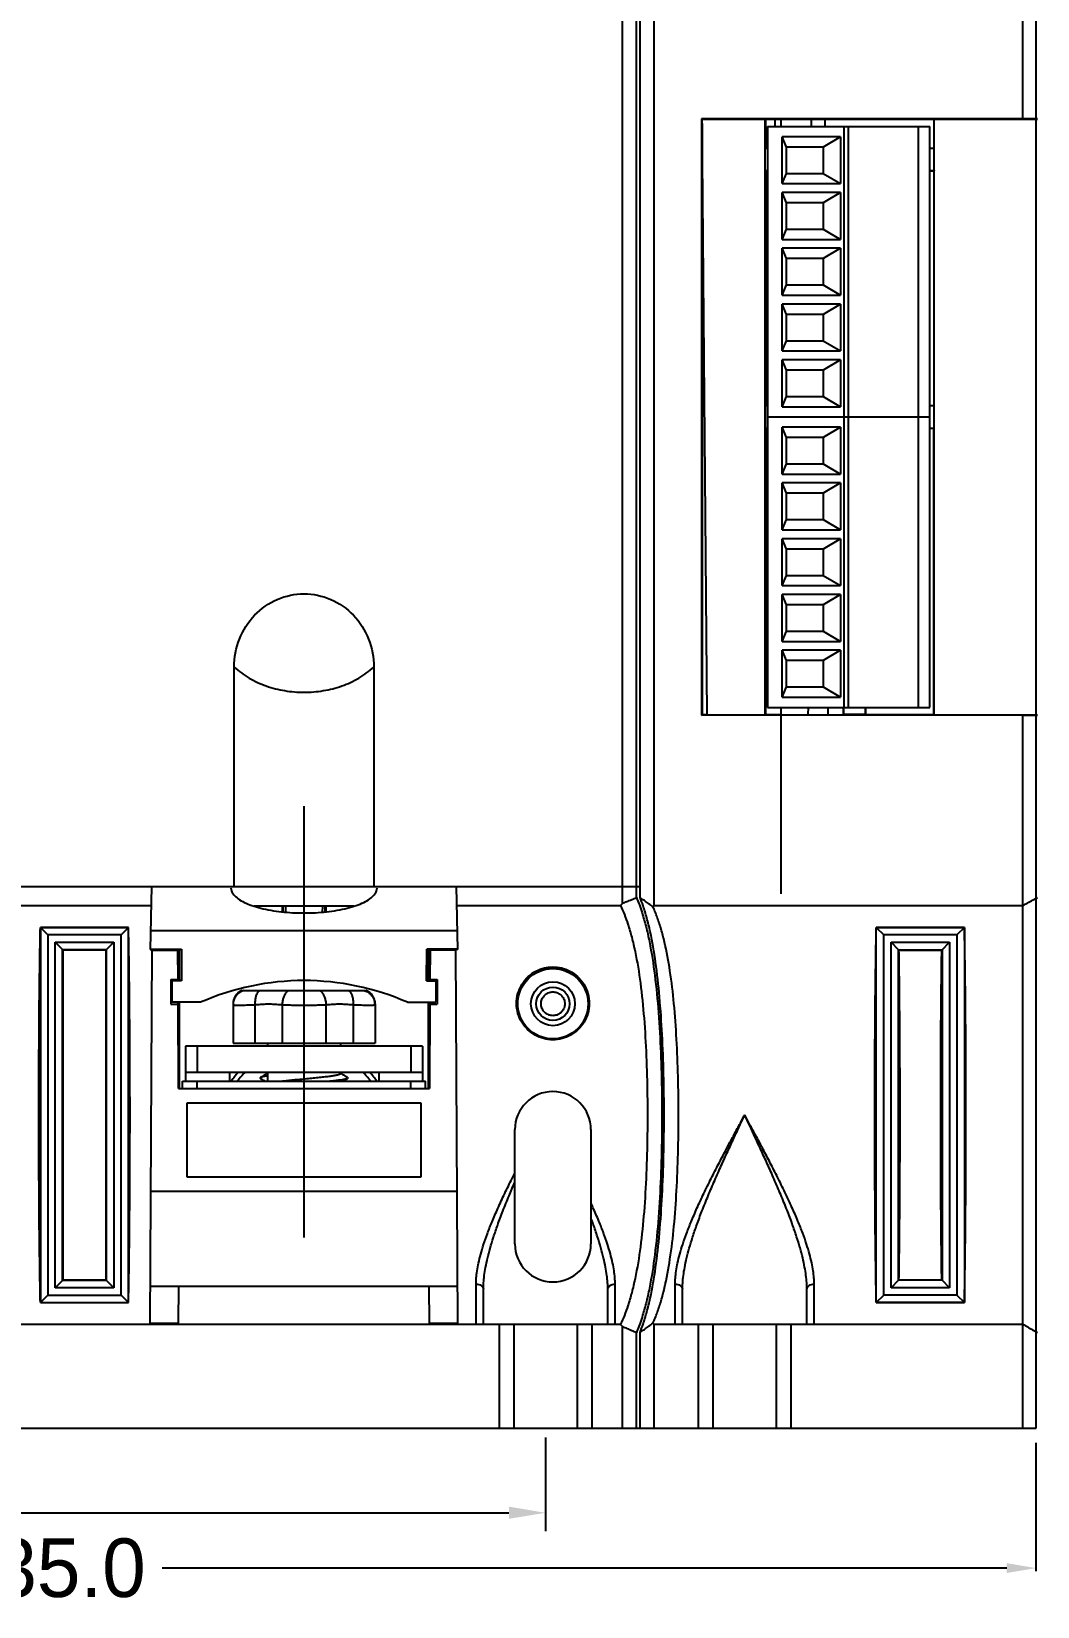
# Model space of a CAD drawing. Header units: millimetres. Extents: x 54 to 1685, y 68 to 1015.
# Drawn here: x 1233 to 1301.7, y 777.5 to 885.1 of the extents above; entities that cross this region are included whole.
import ezdxf
from ezdxf.lldxf.tags import DXFTag

# ---------------------------------------------------------------- set-up
doc = ezdxf.new("R2010")
doc.units = ezdxf.units.MM
doc.linetypes.add('DASHED2', pattern=[9.525, 6.35, -3.175])
doc.layers.add('2', color=6, linetype='Continuous')
doc.styles.get("Standard").update_dxf_attribs({"font": 'BareunDotumPro1.ttf'})
tags = doc.linetypes.add('CENTER', pattern=[2, 1.25, -0.25, 0.25, -0.25]).pattern_tags.tags
tags[10:11] = [DXFTag(74, 4), DXFTag(75, 0), DXFTag(340, '0'), DXFTag(46, 1.0), DXFTag(50, 0.0), DXFTag(44, 0.0), DXFTag(45, 0.0)]
tags[8:9] = [DXFTag(74, 4), DXFTag(75, 0), DXFTag(340, '0'), DXFTag(46, 1.0), DXFTag(50, 0.0), DXFTag(44, 0.0), DXFTag(45, 0.0)]
tags[6:7] = [DXFTag(74, 4), DXFTag(75, 0), DXFTag(340, '0'), DXFTag(46, 1.0), DXFTag(50, 0.0), DXFTag(44, 0.0), DXFTag(45, 0.0)]
tags[4:5] = [DXFTag(74, 4), DXFTag(75, 0), DXFTag(340, '0'), DXFTag(46, 1.0), DXFTag(50, 0.0), DXFTag(44, 0.0), DXFTag(45, 0.0)]
doc.dimstyles.new('ISO-25', dxfattribs={"dimtxt": 2.5, "dimasz": 2.5, "dimexe": 1.25, "dimexo": 0.625, "dimtad": 1, "dimtxsty": 'Standard', "dimcen": 2.5, "dimadec": 0, "dimazin": 0, "dimtfac": 1, "dimtmove": 0, "dimatfit": 3, "dimfxl": 0, "dimarcsym": 0})
doc.dimstyles.get("Standard").update_dxf_attribs({"dimtxt": 4, "dimasz": 2, "dimexe": 0.2, "dimexo": 1, "dimgap": 0.09, "dimtad": 0, "dimtoh": 1, "dimdec": 1, "dimzin": 0, "dimdsep": 46, "dimtxsty": 'Standard', "dimcen": -3, "dimadec": 0, "dimazin": 0, "dimtfac": 1, "dimtdec": 1, "dimtofl": 0, "dimtmove": 0, "dimatfit": 3, "dimfxl": 0, "dimtolj": 1, "dimtzin": 0, "dimarcsym": 0})

# ---------------------------------------------------------------- blocks, each defined once
blk = doc.blocks.new('*D21')
at = {"color": 0, "lineweight": -2}
for p, q in [((1166.6, 793.72), (1166.6, 779.97)), ((1301.6, 788.72), (1301.6, 779.97)), ((1168.6, 780.17), (1226.3, 780.17)), ((1299.6, 780.17), (1241.91, 780.17))]:
    blk.add_line(p, q, dxfattribs=at)
at = {"color": 0}
for points in [[(1168.6, 780.51), (1168.6, 779.84), (1166.6, 780.17)], [(1299.6, 779.84), (1299.6, 780.51), (1301.6, 780.17)]]:
    blk.add_solid(points, dxfattribs=at)
at = {"layer": 'Defpoints', "color": 0}
for p in [(1166.6, 794.72), (1301.6, 789.72), (1301.6, 780.17)]:
    blk.add_point(p, dxfattribs=at)
at = {"color": 0, "linetype": 'DASHED2', "insert": (1234.1, 780.17), "char_height": 4, "attachment_point": 5}
blk.add_mtext('\\A1;135.0', dxfattribs=at)
blk = doc.blocks.new('*D35')
at = {"color": 0, "lineweight": -2}
for p, q in [((1175.1, 789.1), (1175.1, 782.7)), ((1268.1, 789.1), (1268.1, 782.7)), ((1177.6, 783.95), (1265.6, 783.95))]:
    blk.add_line(p, q, dxfattribs=at)
at = {"color": 0}
for points in [[(1177.6, 784.37), (1177.6, 783.54), (1175.1, 783.95)], [(1265.6, 783.54), (1265.6, 784.37), (1268.1, 783.95)]]:
    blk.add_solid(points, dxfattribs=at)
at = {"layer": 'Defpoints', "color": 0}
for p in [(1175.1, 789.72), (1268.1, 789.72), (1268.1, 783.95)]:
    blk.add_point(p, dxfattribs=at)
at = {"color": 0, "linetype": 'DASHED2', "insert": (1221.6, 785.83), "char_height": 2.5, "attachment_point": 5}
blk.add_mtext('93', dxfattribs=at)

msp = doc.modelspace()

# ---------------------------------------------------------------- linework, layer by layer
at = {"color": 7, "linetype": 'Continuous'}
for p, q in [((1273.348, 825.576), (1273.348, 888.724)), ((1275.525, 825.424), (1275.525, 888.724)), ((1300.705, 879.177), (1300.705, 888.724)), ((1274.312, 825.973), (1274.312, 888.224)), ((1274.559, 825.973), (1274.559, 888.224)), ((1301.605, 789.724), (1301.605, 888.224)), ((1278.764, 879.177), (1278.764, 838.432)), ((1300.705, 879.177), (1278.764, 879.177)), ((1278.764, 879.177), (1278.797, 879.144)), ((1279.152, 838.464), (1278.797, 879.144)), ((1278.797, 879.144), (1283.105, 879.144)), ((1283.105, 838.464), (1283.105, 879.144)), ((1283.122, 879.127), (1283.105, 879.144)), ((1283.718, 879.127), (1283.122, 879.127)), ((1283.122, 879.127), (1283.122, 877.162)), ((1283.718, 879.15), (1293.292, 879.15)), ((1283.718, 879.127), (1283.718, 879.15)), ((1283.769, 879.151), (1283.772, 878.644)), ((1284.205, 878.644), (1284.205, 879.15)), ((1286.24, 879.15), (1286.237, 878.644)), ((1287.169, 879.15), (1287.172, 878.644)), ((1293.292, 879.15), (1293.291, 879.127)), ((1294.637, 879.127), (1293.291, 879.127)), ((1294.655, 879.144), (1294.637, 879.127)), ((1294.637, 877.162), (1294.637, 879.127)), ((1294.655, 838.464), (1294.655, 879.144)), ((1294.655, 879.144), (1301.705, 879.144)), ((1301.705, 879.168), (1300.705, 879.177)), ((1278.799, 878.844), (1278.799, 838.467)), ((1283.255, 878.644), (1283.255, 838.964)), ((1283.255, 878.644), (1294.355, 878.644)), ((1288.255, 877.944), (1284.255, 877.944)), ((1284.555, 877.244), (1284.255, 877.944)), ((1284.255, 874.744), (1284.255, 877.944)), ((1288.255, 877.944), (1287.055, 877.244)), ((1288.255, 877.944), (1288.255, 874.744)), ((1288.505, 838.964), (1288.505, 878.644)), ((1288.805, 838.964), (1288.805, 878.644)), ((1293.555, 878.644), (1293.555, 838.964)), ((1294.355, 838.964), (1294.355, 878.644)), ((1283.113, 877.153), (1283.122, 877.162)), ((1283.255, 877.153), (1283.113, 877.153)), ((1283.113, 875.636), (1283.113, 877.153)), ((1283.122, 877.162), (1283.255, 877.162)), ((1287.055, 877.244), (1284.555, 877.244)), ((1284.555, 875.444), (1284.555, 877.244)), ((1287.055, 877.244), (1287.055, 875.444)), ((1294.355, 877.162), (1294.637, 877.162)), ((1294.646, 877.153), (1294.355, 877.153)), ((1294.646, 877.153), (1294.637, 877.162)), ((1294.646, 875.636), (1294.646, 877.153)), ((1283.113, 875.636), (1283.255, 875.636)), ((1283.122, 875.627), (1283.113, 875.636)), ((1283.122, 875.627), (1283.124, 859.573)), ((1283.122, 875.627), (1283.255, 875.627)), ((1284.255, 874.744), (1284.555, 875.444)), ((1284.255, 874.744), (1288.255, 874.744)), ((1284.555, 875.444), (1287.055, 875.444)), ((1287.055, 875.444), (1288.255, 874.744)), ((1294.355, 875.636), (1294.646, 875.636)), ((1294.355, 875.627), (1294.637, 875.627)), ((1294.636, 859.573), (1294.637, 875.627)), ((1294.646, 875.636), (1294.637, 875.627)), ((1283.123, 874.449), (1283.255, 874.449)), ((1283.123, 874.426), (1283.255, 874.426)), ((1288.255, 874.134), (1284.255, 874.134)), ((1284.555, 873.434), (1284.255, 874.134)), ((1284.255, 870.934), (1284.255, 874.134)), ((1288.255, 874.134), (1287.055, 873.434)), ((1288.255, 874.134), (1288.255, 870.934)), ((1283.123, 873.545), (1283.255, 873.545)), ((1283.255, 872.834), (1283.123, 872.834)), ((1287.055, 873.434), (1284.555, 873.434)), ((1284.555, 871.634), (1284.555, 873.434)), ((1287.055, 873.434), (1287.055, 871.634)), ((1283.255, 872.234), (1283.123, 872.234)), ((1283.123, 872.067), (1283.255, 872.067)), ((1284.255, 870.934), (1284.555, 871.634)), ((1284.555, 871.634), (1287.055, 871.634)), ((1287.055, 871.634), (1288.255, 870.934)), ((1284.255, 870.934), (1288.255, 870.934)), ((1288.255, 870.324), (1284.255, 870.324)), ((1284.555, 869.624), (1284.255, 870.324)), ((1284.255, 867.124), (1284.255, 870.324)), ((1287.055, 869.624), (1284.555, 869.624)), ((1284.555, 867.824), (1284.555, 869.624)), ((1288.255, 870.324), (1287.055, 869.624)), ((1287.055, 869.624), (1287.055, 867.824)), ((1288.255, 870.324), (1288.255, 867.124)), ((1283.255, 869.024), (1283.123, 869.024)), ((1283.255, 868.424), (1283.123, 868.424)), ((1284.255, 867.124), (1284.555, 867.824)), ((1284.555, 867.824), (1287.055, 867.824)), ((1287.055, 867.824), (1288.255, 867.124)), ((1284.255, 867.124), (1288.255, 867.124)), ((1284.255, 863.314), (1284.255, 866.514)), ((1288.255, 866.514), (1284.255, 866.514)), ((1284.555, 865.814), (1284.255, 866.514)), ((1288.255, 866.514), (1287.055, 865.814)), ((1288.255, 866.514), (1288.255, 863.314)), ((1283.255, 865.214), (1283.123, 865.214)), ((1284.555, 864.014), (1284.555, 865.814)), ((1287.055, 865.814), (1284.555, 865.814)), ((1287.055, 865.814), (1287.055, 864.014)), ((1283.255, 864.614), (1283.123, 864.614)), ((1284.255, 863.314), (1284.555, 864.014)), ((1284.555, 864.014), (1287.055, 864.014)), ((1287.055, 864.014), (1288.255, 863.314)), ((1284.255, 863.314), (1288.255, 863.314)), ((1288.255, 862.704), (1284.255, 862.704)), ((1284.555, 862.004), (1284.255, 862.704)), ((1284.255, 859.504), (1284.255, 862.704)), ((1287.055, 862.004), (1284.555, 862.004)), ((1284.555, 860.204), (1284.555, 862.004)), ((1288.255, 862.704), (1287.055, 862.004)), ((1287.055, 862.004), (1287.055, 860.204)), ((1288.255, 862.704), (1288.255, 859.504)), ((1283.255, 861.404), (1283.124, 861.404)), ((1283.255, 860.804), (1283.124, 860.804)), ((1283.124, 859.904), (1283.255, 859.904)), ((1284.255, 859.504), (1284.555, 860.204)), ((1284.555, 860.204), (1287.055, 860.204)), ((1287.055, 860.204), (1288.255, 859.504)), ((1283.113, 859.563), (1283.124, 859.573)), ((1283.255, 859.563), (1283.113, 859.563)), ((1283.113, 859.563), (1283.113, 858.046)), ((1283.255, 859.573), (1283.124, 859.573)), ((1283.255, 858.804), (1294.355, 858.804)), ((1284.255, 859.504), (1288.255, 859.504)), ((1294.636, 859.573), (1294.355, 859.573)), ((1294.646, 859.563), (1294.355, 859.563)), ((1294.636, 859.573), (1294.646, 859.563)), ((1294.646, 858.046), (1294.646, 859.563)), ((1283.113, 858.046), (1283.255, 858.046)), ((1283.113, 858.046), (1283.124, 858.035)), ((1283.124, 858.035), (1283.255, 858.035)), ((1283.124, 858.035), (1283.125, 838.485)), ((1288.255, 858.104), (1284.255, 858.104)), ((1284.555, 857.404), (1284.255, 858.104)), ((1284.255, 854.904), (1284.255, 858.104)), ((1288.255, 858.104), (1287.055, 857.404)), ((1288.255, 858.104), (1288.255, 854.904)), ((1294.355, 858.046), (1294.646, 858.046)), ((1294.355, 858.035), (1294.635, 858.035)), ((1294.634, 838.485), (1294.635, 858.035)), ((1294.646, 858.046), (1294.635, 858.035)), ((1283.255, 856.804), (1283.124, 856.804)), ((1287.055, 857.404), (1284.555, 857.404)), ((1284.555, 855.604), (1284.555, 857.404)), ((1287.055, 857.404), (1287.055, 855.604)), ((1283.255, 856.204), (1283.124, 856.204)), ((1284.255, 854.904), (1284.555, 855.604)), ((1284.555, 855.604), (1287.055, 855.604)), ((1287.055, 855.604), (1288.255, 854.904)), ((1284.255, 854.904), (1288.255, 854.904)), ((1288.255, 854.294), (1284.255, 854.294)), ((1284.555, 853.594), (1284.255, 854.294)), ((1284.255, 851.094), (1284.255, 854.294)), ((1288.255, 854.294), (1287.055, 853.594)), ((1288.255, 854.294), (1288.255, 851.094)), ((1287.055, 853.594), (1284.555, 853.594)), ((1284.555, 851.794), (1284.555, 853.594)), ((1287.055, 853.594), (1287.055, 851.794)), ((1283.255, 852.994), (1283.124, 852.994)), ((1283.255, 852.394), (1283.124, 852.394)), ((1284.255, 851.094), (1284.555, 851.794)), ((1284.255, 851.094), (1288.255, 851.094)), ((1284.555, 851.794), (1287.055, 851.794)), ((1287.055, 851.794), (1288.255, 851.094)), ((1288.255, 850.484), (1284.255, 850.484)), ((1284.555, 849.784), (1284.255, 850.484)), ((1284.255, 847.284), (1284.255, 850.484)), ((1288.255, 850.484), (1287.055, 849.784)), ((1288.255, 850.484), (1288.255, 847.284)), ((1283.124, 849.274), (1283.255, 849.274)), ((1283.255, 849.184), (1283.124, 849.184)), ((1287.055, 849.784), (1284.555, 849.784)), ((1284.555, 847.984), (1284.555, 849.784)), ((1287.055, 849.784), (1287.055, 847.984)), ((1283.255, 848.584), (1283.125, 848.584)), ((1284.255, 847.284), (1284.555, 847.984)), ((1284.555, 847.984), (1287.055, 847.984)), ((1287.055, 847.984), (1288.255, 847.284)), ((1284.255, 847.284), (1288.255, 847.284)), ((1288.255, 846.674), (1284.255, 846.674)), ((1284.555, 845.974), (1284.255, 846.674)), ((1284.255, 843.474), (1284.255, 846.674)), ((1287.055, 845.974), (1284.555, 845.974)), ((1284.555, 844.174), (1284.555, 845.974)), ((1288.255, 846.674), (1287.055, 845.974)), ((1287.055, 845.974), (1287.055, 844.174)), ((1288.255, 846.674), (1288.255, 843.474)), ((1283.255, 845.374), (1283.125, 845.374)), ((1283.255, 844.774), (1283.125, 844.774)), ((1284.255, 843.474), (1284.555, 844.174)), ((1284.255, 843.474), (1288.255, 843.474)), ((1284.555, 844.174), (1287.055, 844.174)), ((1287.055, 844.174), (1288.255, 843.474)), ((1288.255, 842.864), (1284.255, 842.864)), ((1284.555, 842.164), (1284.255, 842.864)), ((1284.255, 839.664), (1284.255, 842.864)), ((1288.255, 842.864), (1287.055, 842.164)), ((1288.255, 842.864), (1288.255, 839.664)), ((1246.835, 826.724), (1246.835, 841.724)), ((1256.374, 841.724), (1256.374, 826.724)), ((1283.255, 841.564), (1283.125, 841.564)), ((1287.055, 842.164), (1284.555, 842.164)), ((1284.555, 840.364), (1284.555, 842.164)), ((1287.055, 842.164), (1287.055, 840.364)), ((1283.255, 840.964), (1283.125, 840.964)), ((1284.255, 839.664), (1284.555, 840.364)), ((1284.555, 840.364), (1287.055, 840.364)), ((1287.055, 840.364), (1288.255, 839.664)), ((1284.255, 839.664), (1288.255, 839.664)), ((1278.764, 838.432), (1278.799, 838.467)), ((1300.705, 838.432), (1278.764, 838.432)), ((1279.152, 838.467), (1278.799, 838.467)), ((1279.152, 838.464), (1283.105, 838.464)), ((1283.105, 838.464), (1283.125, 838.485)), ((1283.125, 838.485), (1284.205, 838.485)), ((1283.255, 838.964), (1294.355, 838.964)), ((1284.205, 826.224), (1284.205, 838.964)), ((1286.029, 838.964), (1286.027, 838.485)), ((1287.38, 838.964), (1287.382, 838.485)), ((1288.434, 838.964), (1288.434, 838.485)), ((1288.434, 838.485), (1288.446, 838.473)), ((1288.446, 838.964), (1288.446, 838.473)), ((1289.963, 838.473), (1288.446, 838.473)), ((1289.963, 838.473), (1289.963, 838.964)), ((1289.975, 838.485), (1289.963, 838.473)), ((1289.975, 838.485), (1289.975, 838.964)), ((1289.975, 838.485), (1294.634, 838.485)), ((1294.655, 838.464), (1294.634, 838.485)), ((1294.655, 838.464), (1301.705, 838.464)), ((1300.705, 838.432), (1301.705, 838.441)), ((1300.705, 789.724), (1300.705, 838.432)), ((1166.605, 826.724), (1274.559, 826.724)), ((1241.18, 826.724), (1241.105, 822.424)), ((1246.622, 826.724), (1246.616, 826.639)), ((1256.593, 826.639), (1256.587, 826.724)), ((1262.104, 822.424), (1262.029, 826.724)), ((1232.052, 825.424), (1241.158, 825.424)), ((1255.003, 825.386), (1248.207, 825.386)), ((1250.102, 825.386), (1250.102, 825.002)), ((1250.155, 825.386), (1250.155, 824.998)), ((1250.358, 824.981), (1250.355, 825.386)), ((1252.855, 825.386), (1252.851, 824.981)), ((1253.055, 824.998), (1253.055, 825.386)), ((1253.107, 825.002), (1253.107, 825.386)), ((1262.052, 825.424), (1273.214, 825.424)), ((1275.525, 825.424), (1300.705, 825.424)), ((1233.595, 823.934), (1239.614, 823.934)), ((1233.595, 823.934), (1234.105, 823.424)), ((1233.596, 823.933), (1233.596, 798.316)), ((1239.613, 823.933), (1233.596, 823.933)), ((1234.105, 823.424), (1234.105, 798.824)), ((1239.105, 823.424), (1234.105, 823.424)), ((1239.105, 823.424), (1239.614, 823.934)), ((1239.105, 798.824), (1239.105, 823.424)), ((1239.613, 798.316), (1239.613, 823.933)), ((1241.128, 823.727), (1262.081, 823.727)), ((1290.695, 823.934), (1291.205, 823.424)), ((1290.695, 823.934), (1296.714, 823.934)), ((1290.696, 798.316), (1290.696, 823.933)), ((1296.713, 823.933), (1290.696, 823.933)), ((1291.205, 798.824), (1291.205, 823.424)), ((1296.205, 823.424), (1291.205, 823.424)), ((1296.714, 823.934), (1296.205, 823.424)), ((1296.205, 823.424), (1296.205, 798.824)), ((1296.713, 823.933), (1296.713, 798.316)), ((1234.605, 799.324), (1234.605, 822.924)), ((1234.605, 822.924), (1238.605, 822.924)), ((1234.605, 822.924), (1235.122, 822.407)), ((1235.113, 799.833), (1235.113, 822.416)), ((1235.113, 822.416), (1238.096, 822.416)), ((1235.122, 822.407), (1235.122, 799.842)), ((1238.087, 822.407), (1235.122, 822.407)), ((1238.087, 822.407), (1238.605, 822.924)), ((1238.087, 799.842), (1238.087, 822.407)), ((1238.096, 822.416), (1238.096, 799.833)), ((1238.605, 822.924), (1238.605, 799.324)), ((1241.091, 796.91), (1241.225, 822.424)), ((1241.105, 822.424), (1243.227, 822.424)), ((1241.106, 822.446), (1243.227, 822.446)), ((1241.225, 822.374), (1242.991, 822.374)), ((1243.002, 820.305), (1242.99, 822.424)), ((1243.105, 820.305), (1243.105, 822.424)), ((1243.227, 822.446), (1243.238, 820.283)), ((1259.971, 820.283), (1259.982, 822.446)), ((1262.104, 822.446), (1259.982, 822.446)), ((1262.104, 822.424), (1259.982, 822.424)), ((1260.105, 820.305), (1260.105, 822.424)), ((1260.219, 822.424), (1260.208, 820.305)), ((1261.984, 822.374), (1260.218, 822.374)), ((1262.118, 796.91), (1261.984, 822.424)), ((1291.705, 799.324), (1291.705, 822.924)), ((1291.705, 822.924), (1295.705, 822.924)), ((1292.242, 822.387), (1291.705, 822.924)), ((1292.213, 799.833), (1292.213, 822.416)), ((1292.213, 822.416), (1295.196, 822.416)), ((1292.242, 822.387), (1295.167, 822.387)), ((1295.167, 822.387), (1295.705, 822.924)), ((1295.196, 822.416), (1295.196, 799.833)), ((1295.705, 822.924), (1295.705, 799.324)), ((1242.505, 820.38), (1243.001, 820.38)), ((1242.505, 820.38), (1242.505, 818.7)), ((1243.238, 820.305), (1242.605, 820.305)), ((1242.605, 818.82), (1242.605, 820.305)), ((1243.238, 820.283), (1242.605, 820.283)), ((1259.971, 820.305), (1260.605, 820.305)), ((1259.971, 820.283), (1260.605, 820.283)), ((1260.208, 820.38), (1260.705, 820.38)), ((1260.605, 820.305), (1260.605, 818.82)), ((1260.705, 820.38), (1260.705, 818.7)), ((1242.505, 819.146), (1242.605, 819.146)), ((1244.537, 818.82), (1242.605, 818.82)), ((1243.04, 812.924), (1243.009, 818.82)), ((1243.105, 812.924), (1243.105, 818.82)), ((1247.509, 819.624), (1248.573, 819.624)), ((1250.541, 819.624), (1252.668, 819.624)), ((1254.636, 819.624), (1255.7, 819.624)), ((1258.672, 818.82), (1260.605, 818.82)), ((1260.105, 812.924), (1260.105, 818.82)), ((1260.2, 818.82), (1260.169, 812.924)), ((1260.605, 819.146), (1260.705, 819.146)), ((1242.505, 818.7), (1243.01, 818.7)), ((1246.755, 818.708), (1246.755, 816.024)), ((1248.255, 818.657), (1248.255, 816.024)), ((1250.105, 818.657), (1250.105, 816.024)), ((1253.105, 818.657), (1253.105, 816.024)), ((1254.954, 818.657), (1254.954, 816.024)), ((1256.454, 818.708), (1256.454, 816.024)), ((1260.199, 818.7), (1260.705, 818.7)), ((1243.505, 815.824), (1243.505, 813.424)), ((1259.705, 815.824), (1243.505, 815.824)), ((1244.305, 815.824), (1244.305, 814.024)), ((1246.755, 816.024), (1256.454, 816.024)), ((1249.105, 816.024), (1249.105, 815.824)), ((1254.105, 816.024), (1254.105, 815.824)), ((1258.905, 815.824), (1258.905, 814.024)), ((1259.705, 815.824), (1259.705, 813.424)), ((1243.305, 813.424), (1259.905, 813.424)), ((1243.305, 812.924), (1243.305, 813.424)), ((1259.705, 814.024), (1243.505, 814.024)), ((1244.305, 812.924), (1244.305, 813.424)), ((1246.505, 814.024), (1246.505, 813.424)), ((1249.105, 814.024), (1249.105, 813.424)), ((1254.105, 814.024), (1254.105, 813.949)), ((1256.705, 814.024), (1256.705, 813.424)), ((1258.905, 812.924), (1258.905, 813.424)), ((1259.905, 812.924), (1259.905, 813.424)), ((1243.04, 812.924), (1260.169, 812.924)), ((1259.605, 811.924), (1243.605, 811.924)), ((1243.605, 811.924), (1243.605, 806.91)), ((1259.605, 806.91), (1259.605, 811.924)), ((1243.605, 806.91), (1259.605, 806.91)), ((1241.139, 805.91), (1262.071, 805.91)), ((1234.605, 799.324), (1235.122, 799.842)), ((1238.096, 799.833), (1235.113, 799.833)), ((1235.122, 799.842), (1238.087, 799.842)), ((1238.087, 799.842), (1238.605, 799.324)), ((1241.105, 799.424), (1262.105, 799.424)), ((1243.026, 796.91), (1243.048, 799.424)), ((1260.183, 796.91), (1260.161, 799.424)), ((1263.355, 796.824), (1263.355, 799.569)), ((1272.855, 796.824), (1272.855, 799.569)), ((1276.955, 796.824), (1276.955, 799.569)), ((1286.455, 796.824), (1286.455, 799.569)), ((1291.705, 799.324), (1292.242, 799.862)), ((1295.196, 799.833), (1292.213, 799.833)), ((1292.242, 799.862), (1295.167, 799.862)), ((1295.167, 799.862), (1295.705, 799.324)), ((1233.595, 798.315), (1234.105, 798.824)), ((1233.595, 798.315), (1239.614, 798.315)), ((1233.596, 798.316), (1239.613, 798.316)), ((1234.105, 798.824), (1239.105, 798.824)), ((1238.605, 799.324), (1234.605, 799.324)), ((1239.105, 798.824), (1239.614, 798.315)), ((1263.855, 796.824), (1263.855, 799.225)), ((1272.355, 796.824), (1272.355, 799.225)), ((1277.455, 796.824), (1277.455, 799.225)), ((1285.955, 796.824), (1285.955, 799.225)), ((1290.695, 798.315), (1291.205, 798.824)), ((1290.695, 798.315), (1296.714, 798.315)), ((1296.713, 798.316), (1290.696, 798.316)), ((1296.205, 798.824), (1291.205, 798.824)), ((1295.705, 799.324), (1291.705, 799.324)), ((1296.205, 798.824), (1296.714, 798.315)), ((1169.995, 796.824), (1273.214, 796.824)), ((1241.091, 796.91), (1243.026, 796.91)), ((1260.183, 796.91), (1262.118, 796.91)), ((1264.955, 789.724), (1264.955, 796.824)), ((1265.955, 789.724), (1265.955, 796.824)), ((1270.255, 796.824), (1270.255, 789.724)), ((1271.255, 796.824), (1271.255, 789.724)), ((1273.348, 789.724), (1273.348, 796.672)), ((1274.312, 789.724), (1274.312, 796.275)), ((1274.559, 789.724), (1274.559, 796.275)), ((1275.525, 796.824), (1300.705, 796.824)), ((1275.525, 789.724), (1275.525, 796.824)), ((1278.555, 789.724), (1278.555, 796.824)), ((1279.555, 789.724), (1279.555, 796.824)), ((1283.855, 796.824), (1283.855, 789.724)), ((1284.855, 796.824), (1284.855, 789.724)), ((1166.991, 789.724), (1300.605, 789.724)), ((1300.605, 789.724), (1301.605, 789.724))]:
    msp.add_line(p, q, dxfattribs=at)
msp.add_line((1265.955, 789.724), (1270.255, 789.724))
for radius in [2.4, 1.5, 1.141]:
    msp.add_circle((1268.605, 818.724), radius, dxfattribs=at)
for centre, radius, start, end in [((1251.605, 802.752), 17.553, 66.25627, 113.74373), ((1247.755, 818.708), 1, 113.59432, 180.00008), ((1255.454, 818.708), 1, 359.99992, 66.40568), ((1251.605, 809.924), 6.09, 137.65432, 144.72386), ((1251.605, 809.924), 5.75, 134.20131, 142.30207), ((1251.605, 809.924), 5.75, 37.69793, 45.79869), ((1251.605, 809.924), 6.09, 35.27614, 42.34568)]:
    msp.add_arc(centre, radius, start, end, dxfattribs=at)
for points, knots in [([(1246.835, 841.724), (1246.835, 842.374), (1247.079, 843.677), (1248.132, 845.338), (1249.717, 846.46), (1250.983, 846.724), (1251.605, 846.724)], [0, 0, 0, 0, 1.9475596, 3.8711746, 5.7604099, 7.6249524, 7.6249524, 7.6249524, 7.6249524]), ([(1251.605, 846.724), (1252.226, 846.724), (1253.492, 846.46), (1255.077, 845.338), (1256.13, 843.677), (1256.374, 842.374), (1256.374, 841.724)], [0, 0, 0, 0, 1.8645423, 3.7537776, 5.6773926, 7.6249522, 7.6249522, 7.6249522, 7.6249522]), ([(1246.835, 841.724), (1247.149, 841.439), (1247.841, 840.932), (1249.017, 840.393), (1250.287, 840.073), (1251.605, 839.967), (1252.922, 840.073), (1254.192, 840.393), (1255.368, 840.932), (1256.061, 841.439), (1256.374, 841.724)], [0, 0, 0, 0, 1.272243, 2.5533825, 3.8585239, 5.1801678, 6.5018117, 7.8069531, 9.0880926, 10.3603356, 10.3603356, 10.3603356, 10.3603356]), ([(1246.616, 826.639), (1246.616, 826.571), (1246.645, 826.394), (1246.816, 826.127), (1247.123, 825.865), (1247.543, 825.627), (1248.064, 825.418), (1248.67, 825.241), (1249.344, 825.1), (1250.07, 824.998), (1250.829, 824.936), (1251.345, 824.922), (1251.605, 824.922)], [0, 0, 0, 0, 0.203734, 0.5282893, 0.9255229, 1.4071224, 1.9702027, 2.6048873, 3.2979663, 4.035159, 4.8017548, 5.5820852, 5.5820852, 5.5820852, 5.5820852]), ([(1251.605, 824.922), (1251.865, 824.922), (1252.38, 824.936), (1253.14, 824.998), (1253.865, 825.1), (1254.54, 825.241), (1255.145, 825.418), (1255.666, 825.627), (1256.086, 825.865), (1256.394, 826.127), (1256.564, 826.394), (1256.593, 826.571), (1256.593, 826.639)], [0, 0, 0, 0, 0.7803305, 1.5469265, 2.284119, 2.977198, 3.6118825, 4.1749627, 4.6565623, 5.0537958, 5.3783512, 5.5820852, 5.5820852, 5.5820852, 5.5820852]), ([(1273.214, 825.424), (1273.229, 825.441), (1273.259, 825.475), (1273.304, 825.526), (1273.333, 825.56), (1273.348, 825.576)], [0, 0, 0, 0, 0.06744778, 0.13502119, 0.20272005, 0.20272005, 0.20272005, 0.20272005]), ([(1273.215, 825.425), (1273.312, 825.226), (1273.497, 824.807), (1273.758, 824.085), (1274.005, 823.242), (1274.316, 821.907), (1274.612, 820.062), (1274.849, 817.676), (1274.996, 815.121), (1275.066, 812.467), (1275.066, 809.782), (1274.996, 807.127), (1274.849, 804.572), (1274.612, 802.187), (1274.316, 800.342), (1274.005, 799.007), (1273.758, 798.163), (1273.497, 797.442), (1273.312, 797.023), (1273.215, 796.824)], [0, 0, 0, 0, 0.6627962, 1.3737834, 2.3006922, 3.2966345, 5.4839741, 7.9020498, 10.4850399, 13.1603207, 15.8659473, 18.5412585, 21.1243205, 23.5424029, 25.7297241, 26.7256773, 27.6526006, 28.36358, 29.0263456, 29.0263456, 29.0263456, 29.0263456]), ([(1273.348, 825.576), (1273.454, 825.62), (1273.666, 825.707), (1273.987, 825.839), (1274.203, 825.928), (1274.312, 825.973)], [0, 0, 0, 0, 0.3410666, 0.6884565, 1.0421534, 1.0421534, 1.0421534, 1.0421534]), ([(1274.343, 825.9), (1274.403, 825.758), (1274.528, 825.436), (1274.744, 824.8), (1274.978, 823.964), (1275.294, 822.549), (1275.594, 820.593), (1275.835, 818.067), (1275.984, 815.359), (1276.054, 812.547), (1276.054, 809.702), (1275.984, 806.889), (1275.835, 804.182), (1275.594, 801.655), (1275.294, 799.7), (1274.978, 798.285), (1274.744, 797.449), (1274.528, 796.813), (1274.403, 796.491), (1274.343, 796.348)], [0, 0, 0, 0, 0.4630113, 1.0355572, 2.0144114, 3.067396, 5.3824614, 7.9435062, 10.6800197, 13.5146401, 16.3815018, 19.2161545, 21.9527441, 24.513796, 26.8288419, 27.8818381, 28.8607075, 29.4332396, 29.8962258, 29.8962258, 29.8962258, 29.8962258]), ([(1275.432, 825.349), (1275.336, 825.419), (1275.144, 825.559), (1274.853, 825.768), (1274.657, 825.905), (1274.559, 825.973)], [0, 0, 0, 0, 0.3560381, 0.7137349, 1.0728559, 1.0728559, 1.0728559, 1.0728559]), ([(1274.56, 796.275), (1274.633, 796.458), (1274.803, 796.92), (1275.037, 797.697), (1275.35, 798.983), (1275.655, 800.778), (1275.911, 803.126), (1276.081, 805.678), (1276.177, 808.369), (1276.208, 811.124), (1276.177, 813.88), (1276.081, 816.57), (1275.911, 819.123), (1275.655, 821.471), (1275.35, 823.266), (1275.037, 824.551), (1274.803, 825.329), (1274.633, 825.791), (1274.56, 825.974)], [0, 0, 0, 0, 0.5904071, 1.4767818, 2.4350611, 4.5572234, 6.9332809, 9.5175616, 12.2308747, 15.0077669, 17.7846473, 20.4979226, 23.0821744, 25.4582954, 27.5804725, 28.5387476, 29.4251249, 30.0155993, 30.0155993, 30.0155993, 30.0155993]), ([(1275.431, 796.9), (1275.486, 797.017), (1275.591, 797.259), (1275.788, 797.768), (1276.01, 798.452), (1276.326, 799.664), (1276.636, 801.359), (1276.896, 803.575), (1277.068, 805.984), (1277.166, 808.523), (1277.197, 811.124), (1277.166, 813.725), (1277.068, 816.264), (1276.896, 818.674), (1276.636, 820.89), (1276.326, 822.584), (1276.01, 823.797), (1275.788, 824.481), (1275.591, 824.989), (1275.486, 825.232), (1275.431, 825.349)], [0, 0, 0, 0, 0.387095, 0.7924894, 1.6345197, 2.5428708, 4.5503809, 6.7949933, 9.2348239, 11.7958081, 14.4165525, 17.0372858, 19.5982343, 22.0380375, 24.2827099, 26.2902338, 27.1985807, 28.0406134, 28.446037, 28.8331676, 28.8331676, 28.8331676, 28.8331676]), ([(1275.525, 825.424), (1275.515, 825.416), (1275.494, 825.399), (1275.463, 825.374), (1275.442, 825.357), (1275.432, 825.349)], [0, 0, 0, 0, 0.04003879, 0.08008118, 0.12012711, 0.12012711, 0.12012711, 0.12012711]), ([(1300.705, 825.424), (1300.814, 825.486), (1301.035, 825.608), (1301.368, 825.791), (1301.592, 825.913), (1301.705, 825.973)], [0, 0, 0, 0, 0.3760834, 0.7563292, 1.1407524, 1.1407524, 1.1407524, 1.1407524]), ([(1233.595, 798.315), (1233.581, 799.003), (1233.556, 800.489), (1233.528, 802.854), (1233.507, 805.469), (1233.494, 808.253), (1233.49, 811.124), (1233.494, 813.995), (1233.507, 816.78), (1233.528, 819.395), (1233.556, 821.76), (1233.581, 823.245), (1233.595, 823.934)], [0, 0, 0, 0, 2.0666068, 4.456351, 7.0974037, 9.9102664, 12.8103657, 15.7104649, 18.5233276, 21.1643803, 23.5541246, 25.6207313, 25.6207313, 25.6207313, 25.6207313]), ([(1239.614, 798.315), (1239.629, 799.003), (1239.654, 800.489), (1239.682, 802.854), (1239.702, 805.469), (1239.715, 808.253), (1239.72, 811.124), (1239.715, 813.995), (1239.702, 816.78), (1239.682, 819.395), (1239.654, 821.76), (1239.629, 823.245), (1239.614, 823.934)], [0, 0, 0, 0, 2.0666068, 4.456351, 7.0974037, 9.9102664, 12.8103657, 15.7104649, 18.5233276, 21.1643803, 23.5541246, 25.6207313, 25.6207313, 25.6207313, 25.6207313]), ([(1290.695, 798.315), (1290.681, 799.003), (1290.656, 800.489), (1290.628, 802.854), (1290.607, 805.469), (1290.594, 808.253), (1290.59, 811.124), (1290.594, 813.995), (1290.607, 816.78), (1290.628, 819.395), (1290.656, 821.76), (1290.681, 823.245), (1290.695, 823.934)], [0, 0, 0, 0, 2.0666062, 4.4563487, 7.0974028, 9.9102654, 12.8103657, 15.7104659, 18.5233285, 21.1643826, 23.5541251, 25.6207313, 25.6207313, 25.6207313, 25.6207313]), ([(1296.714, 798.315), (1296.729, 799.003), (1296.754, 800.489), (1296.782, 802.854), (1296.802, 805.469), (1296.815, 808.253), (1296.82, 811.124), (1296.815, 813.995), (1296.802, 816.78), (1296.782, 819.395), (1296.754, 821.76), (1296.729, 823.245), (1296.714, 823.934)], [0, 0, 0, 0, 2.0666062, 4.4563487, 7.0974028, 9.9102654, 12.8103657, 15.7104659, 18.5233285, 21.1643826, 23.5541251, 25.6207313, 25.6207313, 25.6207313, 25.6207313]), ([(1243.081, 820.305), (1243.078, 820.763), (1243.074, 821.469), (1243.068, 822.175), (1243.066, 822.424)], [0, 0, 0, 0, 1.3715432, 2.1181421, 2.1181421, 2.1181421, 2.1181421]), ([(1260.128, 820.305), (1260.131, 820.763), (1260.136, 821.469), (1260.141, 822.175), (1260.143, 822.424)], [0, 0, 0, 0, 1.3715432, 2.1181421, 2.1181421, 2.1181421, 2.1181421]), ([(1292.242, 799.862), (1292.254, 800.587), (1292.274, 802.119), (1292.296, 804.514), (1292.311, 807.087), (1292.318, 809.765), (1292.318, 812.483), (1292.311, 815.161), (1292.296, 817.735), (1292.274, 820.13), (1292.254, 821.662), (1292.242, 822.387)], [0, 0, 0, 0, 2.1745635, 4.5954566, 7.1858614, 9.8957603, 12.6295739, 15.3394728, 17.9298776, 20.3507707, 22.5253342, 22.5253342, 22.5253342, 22.5253342]), ([(1295.167, 799.862), (1295.155, 800.587), (1295.135, 802.119), (1295.113, 804.514), (1295.098, 807.087), (1295.091, 809.765), (1295.091, 812.483), (1295.098, 815.161), (1295.113, 817.735), (1295.135, 820.13), (1295.155, 821.662), (1295.167, 822.387)], [0, 0, 0, 0, 2.1745635, 4.5954566, 7.1858614, 9.8957603, 12.6295739, 15.3394728, 17.9298776, 20.3507707, 22.5253342, 22.5253342, 22.5253342, 22.5253342]), ([(1266.12, 818.724), (1266.118, 818.961), (1266.181, 819.431), (1266.464, 820.071), (1266.896, 820.593), (1267.427, 820.968), (1268.007, 821.188), (1268.605, 821.259), (1269.202, 821.188), (1269.782, 820.969), (1270.313, 820.594), (1270.745, 820.071), (1271.028, 819.43), (1271.091, 818.96), (1271.089, 818.724)], [0, 0, 0, 0, 0.7085056, 1.3999658, 2.0736952, 2.717076, 3.3282678, 3.9171163, 4.5049801, 5.1162847, 5.75893, 6.4340356, 7.1256203, 7.8336857, 7.8336857, 7.8336857, 7.8336857]), ([(1247.509, 819.624), (1247.424, 819.603), (1247.259, 819.537), (1247.045, 819.377), (1246.882, 819.167), (1246.778, 818.921), (1246.755, 818.745), (1246.755, 818.657)], [0, 0, 0, 0, 0.263671, 0.5271963, 0.790551, 1.053757, 1.3168768, 1.3168768, 1.3168768, 1.3168768]), ([(1246.859, 819.152), (1246.858, 819.151), (1246.835, 819.104), (1246.816, 819.056), (1246.801, 819.008)], [0, 0, 0, 0, 0.00401516, 0.15473413, 0.15473413, 0.15473413, 0.15473413]), ([(1246.859, 819.152), (1246.858, 819.151), (1246.835, 819.104), (1246.816, 819.056), (1246.801, 819.008)], [0, 0, 0, 0, 0.00401099, 0.15462106, 0.15462106, 0.15462106, 0.15462106]), ([(1246.983, 819.344), (1246.982, 819.343), (1246.953, 819.307), (1246.926, 819.269), (1246.902, 819.231)], [0, 0, 0, 0, 0.00602795, 0.13936026, 0.13936026, 0.13936026, 0.13936026]), ([(1247.148, 819.503), (1247.146, 819.502), (1247.111, 819.475), (1247.078, 819.445), (1247.049, 819.416)], [0, 0, 0, 0, 0.00768052, 0.13237073, 0.13237073, 0.13237073, 0.13237073]), ([(1247.148, 819.503), (1247.146, 819.502), (1247.111, 819.475), (1247.078, 819.445), (1247.049, 819.416)], [0, 0, 0, 0, 0.00767235, 0.13226785, 0.13226785, 0.13226785, 0.13226785]), ([(1247.355, 819.624), (1247.349, 819.622), (1247.276, 819.589), (1247.207, 819.547), (1247.148, 819.503)], [0, 0, 0, 0, 0.01976128, 0.23949326, 0.23949326, 0.23949326, 0.23949326]), ([(1247.355, 819.624), (1247.349, 819.622), (1247.276, 819.589), (1247.207, 819.547), (1247.148, 819.503)], [0, 0, 0, 0, 0.01975181, 0.23948873, 0.23948873, 0.23948873, 0.23948873]), ([(1247.355, 819.624), (1247.355, 819.63), (1247.39, 819.616), (1247.428, 819.63), (1247.48, 819.625), (1247.509, 819.624)], [0, 0, 0, 0, 0.01605808, 0.06691737, 0.1546589, 0.1546589, 0.1546589, 0.1546589]), ([(1248.573, 819.624), (1248.528, 819.601), (1248.442, 819.523), (1248.35, 819.361), (1248.284, 819.154), (1248.25, 818.914), (1248.25, 818.744), (1248.255, 818.657)], [0, 0, 0, 0, 0.1520489, 0.3369539, 0.5555672, 0.800934, 1.061768, 1.061768, 1.061768, 1.061768]), ([(1248.573, 819.624), (1248.719, 819.625), (1249.021, 819.624), (1249.492, 819.625), (1250.002, 819.624), (1250.356, 819.625), (1250.541, 819.624)], [0, 0, 0, 0, 0.4377127, 0.9065236, 1.4127661, 1.9677489, 1.9677489, 1.9677489, 1.9677489]), ([(1250.541, 819.624), (1250.493, 819.601), (1250.398, 819.524), (1250.286, 819.362), (1250.195, 819.155), (1250.132, 818.916), (1250.11, 818.745), (1250.105, 818.657)], [0, 0, 0, 0, 0.161349, 0.3569287, 0.5847173, 0.8361399, 1.0990685, 1.0990685, 1.0990685, 1.0990685]), ([(1252.668, 819.624), (1252.853, 819.625), (1253.207, 819.624), (1253.717, 819.625), (1254.188, 819.624), (1254.49, 819.625), (1254.636, 819.624)], [0, 0, 0, 0, 0.5549213, 1.0611881, 1.5299816, 1.9677489, 1.9677489, 1.9677489, 1.9677489]), ([(1252.668, 819.624), (1252.717, 819.601), (1252.811, 819.524), (1252.923, 819.363), (1253.014, 819.155), (1253.078, 818.916), (1253.099, 818.745), (1253.105, 818.657)], [0, 0, 0, 0, 0.1613607, 0.3569583, 0.5847679, 0.8362115, 1.0991583, 1.0991583, 1.0991583, 1.0991583]), ([(1254.636, 819.624), (1254.681, 819.601), (1254.767, 819.523), (1254.86, 819.361), (1254.925, 819.153), (1254.959, 818.913), (1254.96, 818.744), (1254.954, 818.657)], [0, 0, 0, 0, 0.1520324, 0.3369185, 0.5555113, 0.8008573, 1.0616722, 1.0616722, 1.0616722, 1.0616722]), ([(1255.7, 819.624), (1255.729, 819.625), (1255.781, 819.63), (1255.819, 819.616), (1255.855, 819.63), (1255.855, 819.624)], [0, 0, 0, 0, 0.08723528, 0.13836174, 0.15465887, 0.15465887, 0.15465887, 0.15465887]), ([(1255.7, 819.624), (1255.785, 819.603), (1255.951, 819.537), (1256.164, 819.377), (1256.328, 819.167), (1256.431, 818.921), (1256.454, 818.745), (1256.454, 818.657)], [0, 0, 0, 0, 0.2636835, 0.5272213, 0.7905885, 1.053807, 1.3169393, 1.3169393, 1.3169393, 1.3169393]), ([(1256.061, 819.503), (1256.003, 819.547), (1255.933, 819.589), (1255.861, 819.622), (1255.855, 819.624)], [0, 0, 0, 0, 0.21973198, 0.23949326, 0.23949326, 0.23949326, 0.23949326]), ([(1256.061, 819.503), (1256.003, 819.547), (1255.933, 819.589), (1255.861, 819.622), (1255.855, 819.624)], [0, 0, 0, 0, 0.21973692, 0.23948873, 0.23948873, 0.23948873, 0.23948873]), ([(1256.161, 819.416), (1256.131, 819.445), (1256.098, 819.475), (1256.063, 819.502), (1256.061, 819.503)], [0, 0, 0, 0, 0.12469021, 0.13237073, 0.13237073, 0.13237073, 0.13237073]), ([(1256.161, 819.416), (1256.131, 819.445), (1256.098, 819.475), (1256.063, 819.502), (1256.061, 819.503)], [0, 0, 0, 0, 0.12459551, 0.13226785, 0.13226785, 0.13226785, 0.13226785]), ([(1256.307, 819.231), (1256.284, 819.269), (1256.257, 819.307), (1256.227, 819.343), (1256.226, 819.344)], [0, 0, 0, 0, 0.13333232, 0.13936026, 0.13936026, 0.13936026, 0.13936026]), ([(1256.307, 819.231), (1256.284, 819.269), (1256.257, 819.307), (1256.227, 819.343), (1256.226, 819.344)], [0, 0, 0, 0, 0.13322984, 0.13925122, 0.13925122, 0.13925122, 0.13925122]), ([(1256.408, 819.008), (1256.393, 819.056), (1256.374, 819.104), (1256.351, 819.151), (1256.351, 819.152)], [0, 0, 0, 0, 0.15071897, 0.15473413, 0.15473413, 0.15473413, 0.15473413]), ([(1256.408, 819.008), (1256.393, 819.056), (1256.374, 819.104), (1256.351, 819.151), (1256.351, 819.152)], [0, 0, 0, 0, 0.15061007, 0.15462106, 0.15462106, 0.15462106, 0.15462106]), ([(1268.605, 817.908), (1268.514, 817.908), (1268.329, 817.939), (1268.082, 818.077), (1267.893, 818.296), (1267.789, 818.572), (1267.79, 818.87), (1267.896, 819.147), (1268.088, 819.364), (1268.335, 819.498), (1268.516, 819.528), (1268.605, 819.528)], [0, 0, 0, 0, 0.2720919, 0.550139, 0.8328612, 1.1224726, 1.4166906, 1.7070622, 1.9924377, 2.2688196, 2.5336027, 2.5336027, 2.5336027, 2.5336027]), ([(1268.605, 819.528), (1268.694, 819.528), (1268.877, 819.498), (1269.123, 819.362), (1269.314, 819.145), (1269.42, 818.869), (1269.42, 818.57), (1269.316, 818.294), (1269.126, 818.076), (1268.879, 817.939), (1268.695, 817.908), (1268.605, 817.908)], [0, 0, 0, 0, 0.2681512, 0.5437368, 0.8269215, 1.1186327, 1.4128435, 1.7020238, 1.9858662, 2.2619498, 2.5336056, 2.5336056, 2.5336056, 2.5336056]), ([(1243.104, 812.924), (1243.103, 813.271), (1243.102, 814.536), (1243.098, 816.462), (1243.092, 818.04), (1243.089, 818.7)], [0, 0, 0, 0, 1.039234, 3.7966333, 5.7755873, 5.7755873, 5.7755873, 5.7755873]), ([(1246.755, 818.657), (1246.755, 818.649), (1246.792, 818.64), (1246.845, 818.636), (1246.95, 818.632), (1247.085, 818.631), (1247.26, 818.631), (1247.468, 818.633), (1247.707, 818.637), (1247.973, 818.644), (1248.158, 818.652), (1248.255, 818.657)], [0, 0, 0, 0, 0.0238274, 0.0845919, 0.184711, 0.3231959, 0.4982004, 0.7072701, 0.9473331, 1.2146403, 1.5047868, 1.5047868, 1.5047868, 1.5047868]), ([(1248.255, 818.657), (1248.383, 818.668), (1248.631, 818.689), (1248.999, 818.709), (1249.36, 818.709), (1249.728, 818.689), (1249.977, 818.668), (1250.105, 818.657)], [0, 0, 0, 0, 0.3847797, 0.7485065, 1.1042597, 1.4680123, 1.8530043, 1.8530043, 1.8530043, 1.8530043]), ([(1250.105, 818.657), (1250.208, 818.652), (1250.42, 818.643), (1250.746, 818.636), (1251.084, 818.632), (1251.43, 818.631), (1251.779, 818.631), (1252.125, 818.632), (1252.463, 818.636), (1252.789, 818.643), (1253.001, 818.652), (1253.105, 818.657)], [0, 0, 0, 0, 0.3098981, 0.6375141, 0.9776151, 1.3251962, 1.6752558, 2.0228514, 2.3629453, 2.6905838, 3.0007687, 3.0007687, 3.0007687, 3.0007687]), ([(1253.105, 818.657), (1253.233, 818.668), (1253.481, 818.689), (1253.849, 818.709), (1254.21, 818.709), (1254.578, 818.689), (1254.827, 818.668), (1254.954, 818.657)], [0, 0, 0, 0, 0.3850073, 0.7486583, 1.1044049, 1.4681947, 1.8530043, 1.8530043, 1.8530043, 1.8530043]), ([(1254.954, 818.657), (1255.051, 818.652), (1255.237, 818.644), (1255.503, 818.637), (1255.741, 818.633), (1255.949, 818.631), (1256.124, 818.631), (1256.26, 818.632), (1256.364, 818.636), (1256.417, 818.64), (1256.454, 818.649), (1256.454, 818.657)], [0, 0, 0, 0, 0.2902244, 0.5578492, 0.7978125, 1.0067711, 1.1816832, 1.3201049, 1.4201852, 1.4809419, 1.5047854, 1.5047854, 1.5047854, 1.5047854]), ([(1260.105, 812.924), (1260.106, 813.271), (1260.107, 814.536), (1260.112, 816.462), (1260.117, 818.04), (1260.12, 818.7)], [0, 0, 0, 0, 1.039234, 3.7966333, 5.7755873, 5.7755873, 5.7755873, 5.7755873]), ([(1271.089, 818.724), (1271.087, 818.5), (1271.022, 818.056), (1270.756, 817.447), (1270.349, 816.936), (1269.831, 816.551), (1269.237, 816.312), (1268.604, 816.231), (1267.97, 816.312), (1267.376, 816.552), (1266.859, 816.937), (1266.452, 817.448), (1266.187, 818.056), (1266.122, 818.5), (1266.12, 818.724)], [0, 0, 0, 0, 0.6727324, 1.3280735, 1.9721669, 2.6095609, 3.2422033, 3.8737133, 4.5039449, 5.1377844, 5.7739225, 6.4189106, 7.072874, 7.7450829, 7.7450829, 7.7450829, 7.7450829]), ([(1248.631, 813.68), (1248.62, 813.673), (1248.59, 813.649), (1248.62, 813.626), (1248.631, 813.619)], [0, 0, 0, 0, 0.040600522, 0.081201008, 0.081201008, 0.081201008, 0.081201008]), ([(1249.105, 813.968), (1249.068, 813.946), (1248.967, 813.884), (1248.809, 813.789), (1248.687, 813.715), (1248.631, 813.681)], [0, 0, 0, 0, 0.1292631, 0.35494772, 0.55425203, 0.55425203, 0.55425203, 0.55425203]), ([(1249.104, 813.79), (1249.072, 813.785), (1248.965, 813.768), (1248.813, 813.739), (1248.685, 813.711), (1248.637, 813.684), (1248.631, 813.68)], [0, 0, 0, 0, 0.09902286, 0.32391804, 0.46553191, 0.48750259, 0.48750259, 0.48750259, 0.48750259]), ([(1248.631, 813.618), (1248.689, 813.583), (1248.795, 813.518), (1248.902, 813.454), (1248.95, 813.424)], [0, 0, 0, 0, 0.20309434, 0.37343703, 0.37343703, 0.37343703, 0.37343703]), ([(1254.101, 813.949), (1254.102, 813.945), (1254.103, 813.914), (1254.004, 813.884), (1253.877, 813.842), (1253.65, 813.802), (1253.369, 813.76), (1253.025, 813.718), (1252.636, 813.675), (1252.212, 813.633), (1251.768, 813.59), (1251.319, 813.547), (1250.88, 813.505), (1250.487, 813.464), (1250.243, 813.437), (1250.139, 813.425)], [0, 0, 0, 0, 0.0110277, 0.0879977, 0.2382494, 0.4618833, 0.7528083, 1.1019908, 1.4982322, 1.9286621, 2.3792628, 2.8353103, 3.2818706, 3.7043498, 4.019193, 4.019193, 4.019193, 4.019193]), ([(1254.578, 813.619), (1254.572, 813.615), (1254.524, 813.588), (1254.396, 813.559), (1254.178, 813.518), (1253.88, 813.479), (1253.599, 813.448), (1253.419, 813.429), (1253.362, 813.424)], [0, 0, 0, 0, 0.0219707, 0.1635846, 0.3884798, 0.6913029, 1.0634135, 1.2355682, 1.2355682, 1.2355682, 1.2355682]), ([(1254.579, 813.681), (1254.522, 813.715), (1254.401, 813.789), (1254.245, 813.883), (1254.147, 813.942), (1254.113, 813.963)], [0, 0, 0, 0, 0.19930431, 0.42498894, 0.54448844, 0.54448844, 0.54448844, 0.54448844]), ([(1254.259, 813.424), (1254.308, 813.454), (1254.414, 813.518), (1254.521, 813.583), (1254.579, 813.618)], [0, 0, 0, 0, 0.17034269, 0.37343703, 0.37343703, 0.37343703, 0.37343703]), ([(1254.578, 813.68), (1254.59, 813.673), (1254.62, 813.649), (1254.59, 813.626), (1254.578, 813.619)], [0, 0, 0, 0, 0.040600522, 0.081201008, 0.081201008, 0.081201008, 0.081201008]), ([(1276.955, 799.569), (1276.955, 799.71), (1276.967, 800.012), (1277.024, 800.495), (1277.124, 801.037), (1277.273, 801.64), (1277.475, 802.307), (1277.734, 803.046), (1278.059, 803.869), (1278.456, 804.787), (1278.914, 805.772), (1279.409, 806.778), (1279.91, 807.759), (1280.398, 808.69), (1280.863, 809.563), (1281.296, 810.368), (1281.573, 810.881), (1281.705, 811.124)], [0, 0, 0, 0, 0.42314, 0.9070514, 1.4566537, 2.0760739, 2.769336, 3.5459908, 4.424332, 5.4249222, 6.5431626, 7.6846157, 8.7892254, 9.8454046, 10.8389264, 11.7568236, 12.5874594, 12.5874594, 12.5874594, 12.5874594]), ([(1277.455, 799.225), (1277.455, 799.37), (1277.466, 799.681), (1277.516, 800.178), (1277.606, 800.736), (1277.739, 801.357), (1277.92, 802.043), (1278.152, 802.804), (1278.442, 803.652), (1278.797, 804.596), (1279.208, 805.611), (1279.651, 806.648), (1280.099, 807.658), (1280.536, 808.617), (1280.952, 809.516), (1281.339, 810.345), (1281.587, 810.873), (1281.705, 811.124)], [0, 0, 0, 0, 0.4356612, 0.933212, 1.4969559, 2.1304116, 2.8370745, 3.6261572, 4.5157501, 5.5261931, 6.6524662, 7.7996458, 8.9080236, 9.9666187, 10.961681, 11.8806082, 12.7120209, 12.7120209, 12.7120209, 12.7120209]), ([(1286.455, 799.569), (1286.455, 799.711), (1286.442, 800.017), (1286.384, 800.505), (1286.282, 801.054), (1286.13, 801.664), (1285.924, 802.339), (1285.66, 803.087), (1285.329, 803.922), (1284.924, 804.852), (1284.459, 805.846), (1283.962, 806.854), (1283.463, 807.828), (1282.981, 808.746), (1282.525, 809.603), (1282.102, 810.388), (1281.832, 810.888), (1281.705, 811.124)], [0, 0, 0, 0, 0.4275017, 0.9168793, 1.4730189, 2.0999503, 2.8017994, 3.5888135, 4.4803443, 5.4971931, 6.6307766, 7.7725094, 8.8694313, 9.9111105, 10.8851481, 11.7804992, 12.5874489, 12.5874489, 12.5874489, 12.5874489]), ([(1285.955, 799.225), (1285.955, 799.371), (1285.943, 799.686), (1285.891, 800.188), (1285.8, 800.753), (1285.664, 801.381), (1285.48, 802.076), (1285.244, 802.846), (1284.948, 803.706), (1284.586, 804.664), (1284.17, 805.688), (1283.724, 806.726), (1283.278, 807.729), (1282.847, 808.675), (1282.438, 809.557), (1282.06, 810.366), (1281.819, 810.881), (1281.705, 811.124)], [0, 0, 0, 0, 0.4401556, 0.9433123, 1.5137241, 2.1547949, 2.8701152, 3.6695989, 4.5723968, 5.5990756, 6.7406035, 7.8879007, 8.9884532, 10.0324498, 11.0079665, 11.904312, 12.712015, 12.712015, 12.712015, 12.712015]), ([(1263.355, 799.569), (1263.355, 799.71), (1263.367, 800.012), (1263.424, 800.494), (1263.524, 801.036), (1263.673, 801.639), (1263.874, 802.305), (1264.133, 803.043), (1264.457, 803.866), (1264.854, 804.782), (1265.312, 805.767), (1265.706, 806.569), (1265.941, 807.034), (1266.005, 807.159)], [0, 0, 0, 0, 0.4227922, 0.906336, 1.4555209, 2.0744378, 2.7670857, 3.5430529, 4.4206099, 5.4204101, 6.537691, 7.6793212, 8.1001966, 8.1001966, 8.1001966, 8.1001966]), ([(1263.855, 799.225), (1263.855, 799.37), (1263.866, 799.681), (1263.916, 800.177), (1264.006, 800.735), (1264.139, 801.355), (1264.319, 802.041), (1264.551, 802.801), (1264.841, 803.648), (1265.196, 804.592), (1265.59, 805.567), (1265.87, 806.224), (1266.005, 806.536)], [0, 0, 0, 0, 0.4353019, 0.932476, 1.4957945, 2.1287402, 2.8347837, 3.6231764, 4.5119855, 5.5216428, 6.6469619, 7.6654599, 7.6654599, 7.6654599, 7.6654599]), ([(1272.855, 799.569), (1272.855, 799.711), (1272.842, 800.017), (1272.784, 800.505), (1272.682, 801.053), (1272.53, 801.662), (1272.325, 802.337), (1272.061, 803.085), (1271.729, 803.92), (1271.433, 804.601), (1271.249, 805.006), (1271.205, 805.102)], [0, 0, 0, 0, 0.4272469, 0.9163719, 1.4722299, 2.0988106, 2.8002238, 3.5867658, 4.4777869, 5.4942001, 5.813363, 5.813363, 5.813363, 5.813363]), ([(1272.355, 799.225), (1272.355, 799.371), (1272.343, 799.686), (1272.292, 800.188), (1272.2, 800.752), (1272.064, 801.379), (1271.881, 802.074), (1271.645, 802.844), (1271.412, 803.521), (1271.257, 803.942), (1271.205, 804.081)], [0, 0, 0, 0, 0.4398924, 0.9427903, 1.5129154, 2.1536308, 2.8685117, 3.6675219, 4.569811, 5.0144741, 5.0144741, 5.0144741, 5.0144741]), ([(1263.355, 799.569), (1263.419, 799.569), (1263.544, 799.553), (1263.707, 799.481), (1263.824, 799.369), (1263.855, 799.27), (1263.855, 799.225)], [0, 0, 0, 0, 0.19312812, 0.37168688, 0.52733037, 0.66447854, 0.66447854, 0.66447854, 0.66447854]), ([(1272.355, 799.225), (1272.355, 799.27), (1272.385, 799.369), (1272.502, 799.481), (1272.666, 799.553), (1272.79, 799.569), (1272.855, 799.569)], [0, 0, 0, 0, 0.13714819, 0.29279168, 0.47135044, 0.66447855, 0.66447855, 0.66447855, 0.66447855]), ([(1276.955, 799.569), (1277.019, 799.569), (1277.144, 799.553), (1277.307, 799.481), (1277.424, 799.369), (1277.455, 799.27), (1277.455, 799.225)], [0, 0, 0, 0, 0.19312812, 0.37168687, 0.52733037, 0.66447854, 0.66447854, 0.66447854, 0.66447854]), ([(1285.955, 799.225), (1285.955, 799.27), (1285.985, 799.369), (1286.102, 799.481), (1286.266, 799.553), (1286.39, 799.569), (1286.455, 799.569)], [0, 0, 0, 0, 0.13714819, 0.29279168, 0.47135044, 0.66447855, 0.66447855, 0.66447855, 0.66447855]), ([(1273.348, 796.672), (1273.333, 796.689), (1273.304, 796.723), (1273.259, 796.774), (1273.229, 796.808), (1273.214, 796.824)], [0, 0, 0, 0, 0.06769968, 0.13527391, 0.20272252, 0.20272252, 0.20272252, 0.20272252]), ([(1273.348, 796.672), (1273.454, 796.629), (1273.666, 796.542), (1273.987, 796.409), (1274.203, 796.321), (1274.312, 796.275)], [0, 0, 0, 0, 0.3410658, 0.6884555, 1.0421522, 1.0421522, 1.0421522, 1.0421522]), ([(1274.559, 796.275), (1274.657, 796.344), (1274.853, 796.481), (1275.144, 796.69), (1275.336, 796.83), (1275.432, 796.9)], [0, 0, 0, 0, 0.3591213, 0.7168187, 1.0728567, 1.0728567, 1.0728567, 1.0728567]), ([(1275.432, 796.9), (1275.442, 796.891), (1275.463, 796.875), (1275.494, 796.849), (1275.515, 796.833), (1275.525, 796.824)], [0, 0, 0, 0, 0.04004496, 0.08008638, 0.12012419, 0.12012419, 0.12012419, 0.12012419]), ([(1300.705, 796.824), (1300.814, 796.763), (1301.035, 796.641), (1301.368, 796.458), (1301.592, 796.336), (1301.705, 796.275)], [0, 0, 0, 0, 0.3760834, 0.7563292, 1.1407524, 1.1407524, 1.1407524, 1.1407524])]:
    msp.add_open_spline(points, degree=3, knots=knots, dxfattribs=at)
for points in [[(1274.312, 825.974), (1274.323, 825.949), (1274.333, 825.925), (1274.343, 825.9)], [(1243.089, 818.7), (1243.089, 818.74), (1243.088, 818.78), (1243.088, 818.82)], [(1246.781, 818.936), (1246.764, 818.861), (1246.755, 818.784), (1246.755, 818.708)], [(1246.801, 819.008), (1246.793, 818.984), (1246.787, 818.96), (1246.781, 818.936)], [(1246.801, 819.008), (1246.794, 818.984), (1246.787, 818.96), (1246.781, 818.936)], [(1246.902, 819.231), (1246.887, 819.205), (1246.872, 819.179), (1246.859, 819.152)], [(1246.902, 819.231), (1246.887, 819.205), (1246.872, 819.179), (1246.859, 819.152)], [(1247.049, 819.416), (1247.026, 819.393), (1247.004, 819.369), (1246.983, 819.344)], [(1256.226, 819.344), (1256.205, 819.369), (1256.183, 819.393), (1256.161, 819.416)], [(1256.226, 819.344), (1256.205, 819.369), (1256.183, 819.393), (1256.161, 819.416)], [(1256.351, 819.152), (1256.337, 819.179), (1256.323, 819.205), (1256.307, 819.231)], [(1256.351, 819.152), (1256.337, 819.179), (1256.323, 819.205), (1256.307, 819.231)], [(1256.428, 818.936), (1256.422, 818.96), (1256.416, 818.984), (1256.408, 819.008)], [(1256.428, 818.936), (1256.422, 818.96), (1256.416, 818.984), (1256.408, 819.008)], [(1256.454, 818.708), (1256.454, 818.784), (1256.445, 818.861), (1256.428, 818.936)], [(1256.454, 818.708), (1256.454, 818.784), (1256.445, 818.861), (1256.428, 818.936)], [(1260.12, 818.7), (1260.121, 818.74), (1260.121, 818.78), (1260.121, 818.82)], [(1274.343, 796.348), (1274.333, 796.324), (1274.323, 796.3), (1274.312, 796.275)]]:
    msp.add_open_spline(points, degree=3, dxfattribs=at)
at = {"layer": '2', "color": 1, "linetype": 'CENTER'}
msp.add_line((1251.605, 802.752), (1251.605, 832.219), dxfattribs=at)
at = {"layer": '2'}
for p, q in [((1266.005, 802.324), (1266.005, 810.124)), ((1271.205, 810.124), (1271.205, 802.324))]:
    msp.add_line(p, q, dxfattribs=at)
for centre, start, end in [((1268.605, 810.124), 0, 180), ((1268.605, 802.324), 180, 0)]:
    msp.add_arc(centre, 2.6, start, end, dxfattribs=at)

# ---------------------------------------------------------------- dimensions: what is measured, and where the dimension line sits
dim = msp.add_linear_dim(base=(1301.605, 780.174), p1=(1166.605, 794.724), p2=(1301.605, 789.724), dimstyle='Standard')
dim.commit()
dim.dimension.update_dxf_attribs({"geometry": '*D21', "text_midpoint": (1234.105, 780.174)})
dim = msp.add_linear_dim(base=(1268.105, 783.954), p1=(1175.105, 789.724), p2=(1268.105, 789.724), dimstyle='ISO-25', override={"dimfxl": 3})
dim.commit()
dim.dimension.update_dxf_attribs({"geometry": '*D35', "text_midpoint": (1221.605, 785.829)})

doc.saveas('drawing.dxf')
